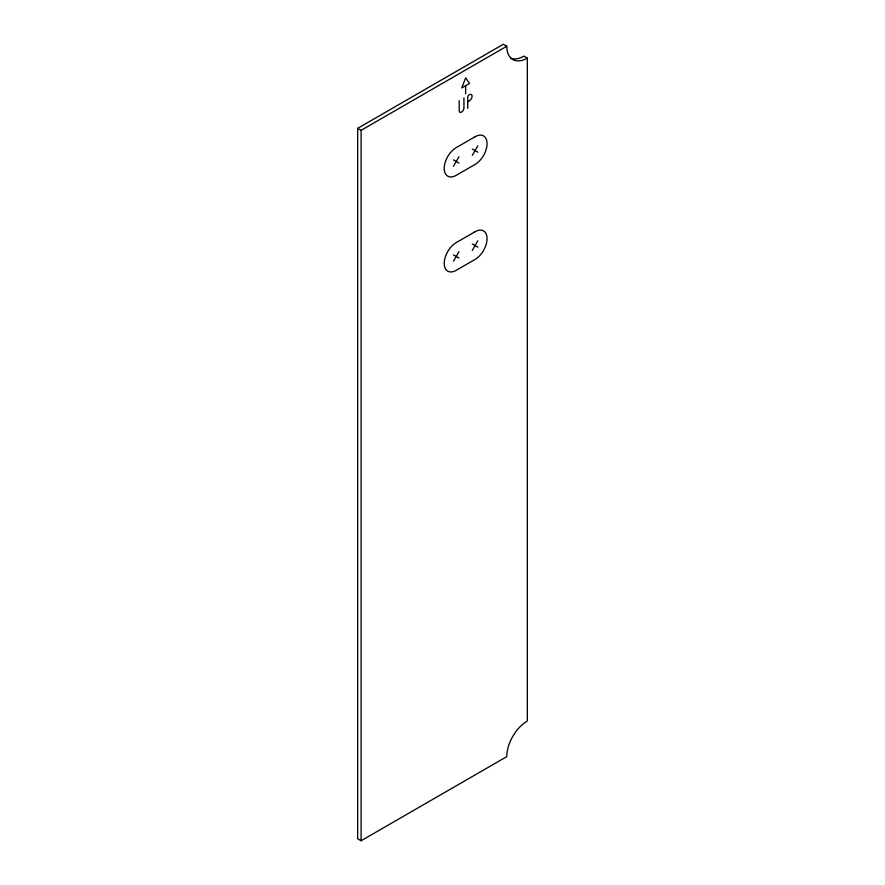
<?xml version="1.0" encoding="UTF-8"?>
<svg xmlns="http://www.w3.org/2000/svg" width="885" height="885" viewBox="0 0 885 885"><rect width="100%" height="100%" fill="white"/><g stroke="black" fill="none" stroke-linecap="round" stroke-linejoin="round"><path stroke-width="1.33" d="M453.441 166.269L458.983 156.678M472.291 155.384L477.834 145.793M453.441 261.263L458.983 251.672M472.291 250.378L477.834 240.786M357.662 128.358L503.344 44.25L506.773 46.23A29.083 16.793 -60 0 0 527.338 58.1L527.338 721.021A29.083 16.793 -60 0 0 506.773 756.642L361.091 840.75L357.662 838.77L357.662 128.358L361.091 130.338L506.773 46.23M465.366 85.823L461.76 87.903L465.643 77.891L469.526 83.422L465.643 85.657L465.643 93.721M468.021 101.62L469.437 100.802A3.739 2.157 -60 0 0 472.081 96.222A3.739 2.157 -60 0 0 469.437 94.695L469.039 94.927A1.814 1.051 -60 0 0 467.745 97.162L467.745 108.346M527.338 58.1L523.909 56.12A29.083 16.793 -60 0 1 510.534 58.145M472.291 148.99L477.834 152.187M453.441 159.875L458.983 163.072M472.291 243.983L477.834 247.18M453.441 254.869L458.983 258.066M463.939 97.87L463.939 107.937A3.352 1.936 -60 0 1 461.572 112.052A3.352 1.936 -60 0 1 459.193 110.68L459.193 100.613M361.091 130.338L361.091 840.75M475.068 136.732L456.206 147.618A16.97 9.801 -60 0 0 444.215 168.393A16.97 9.801 -60 0 0 456.206 175.33L475.068 164.444A16.97 9.801 -60 0 0 487.06 143.658A16.97 9.801 -60 0 0 475.068 136.732M475.068 231.726L456.206 242.612A16.97 9.801 -60 0 0 444.215 263.398A16.97 9.801 -60 0 0 456.206 270.323L475.068 259.438A16.97 9.801 -60 0 0 487.06 238.651A16.97 9.801 -60 0 0 475.068 231.726"/></g></svg>
